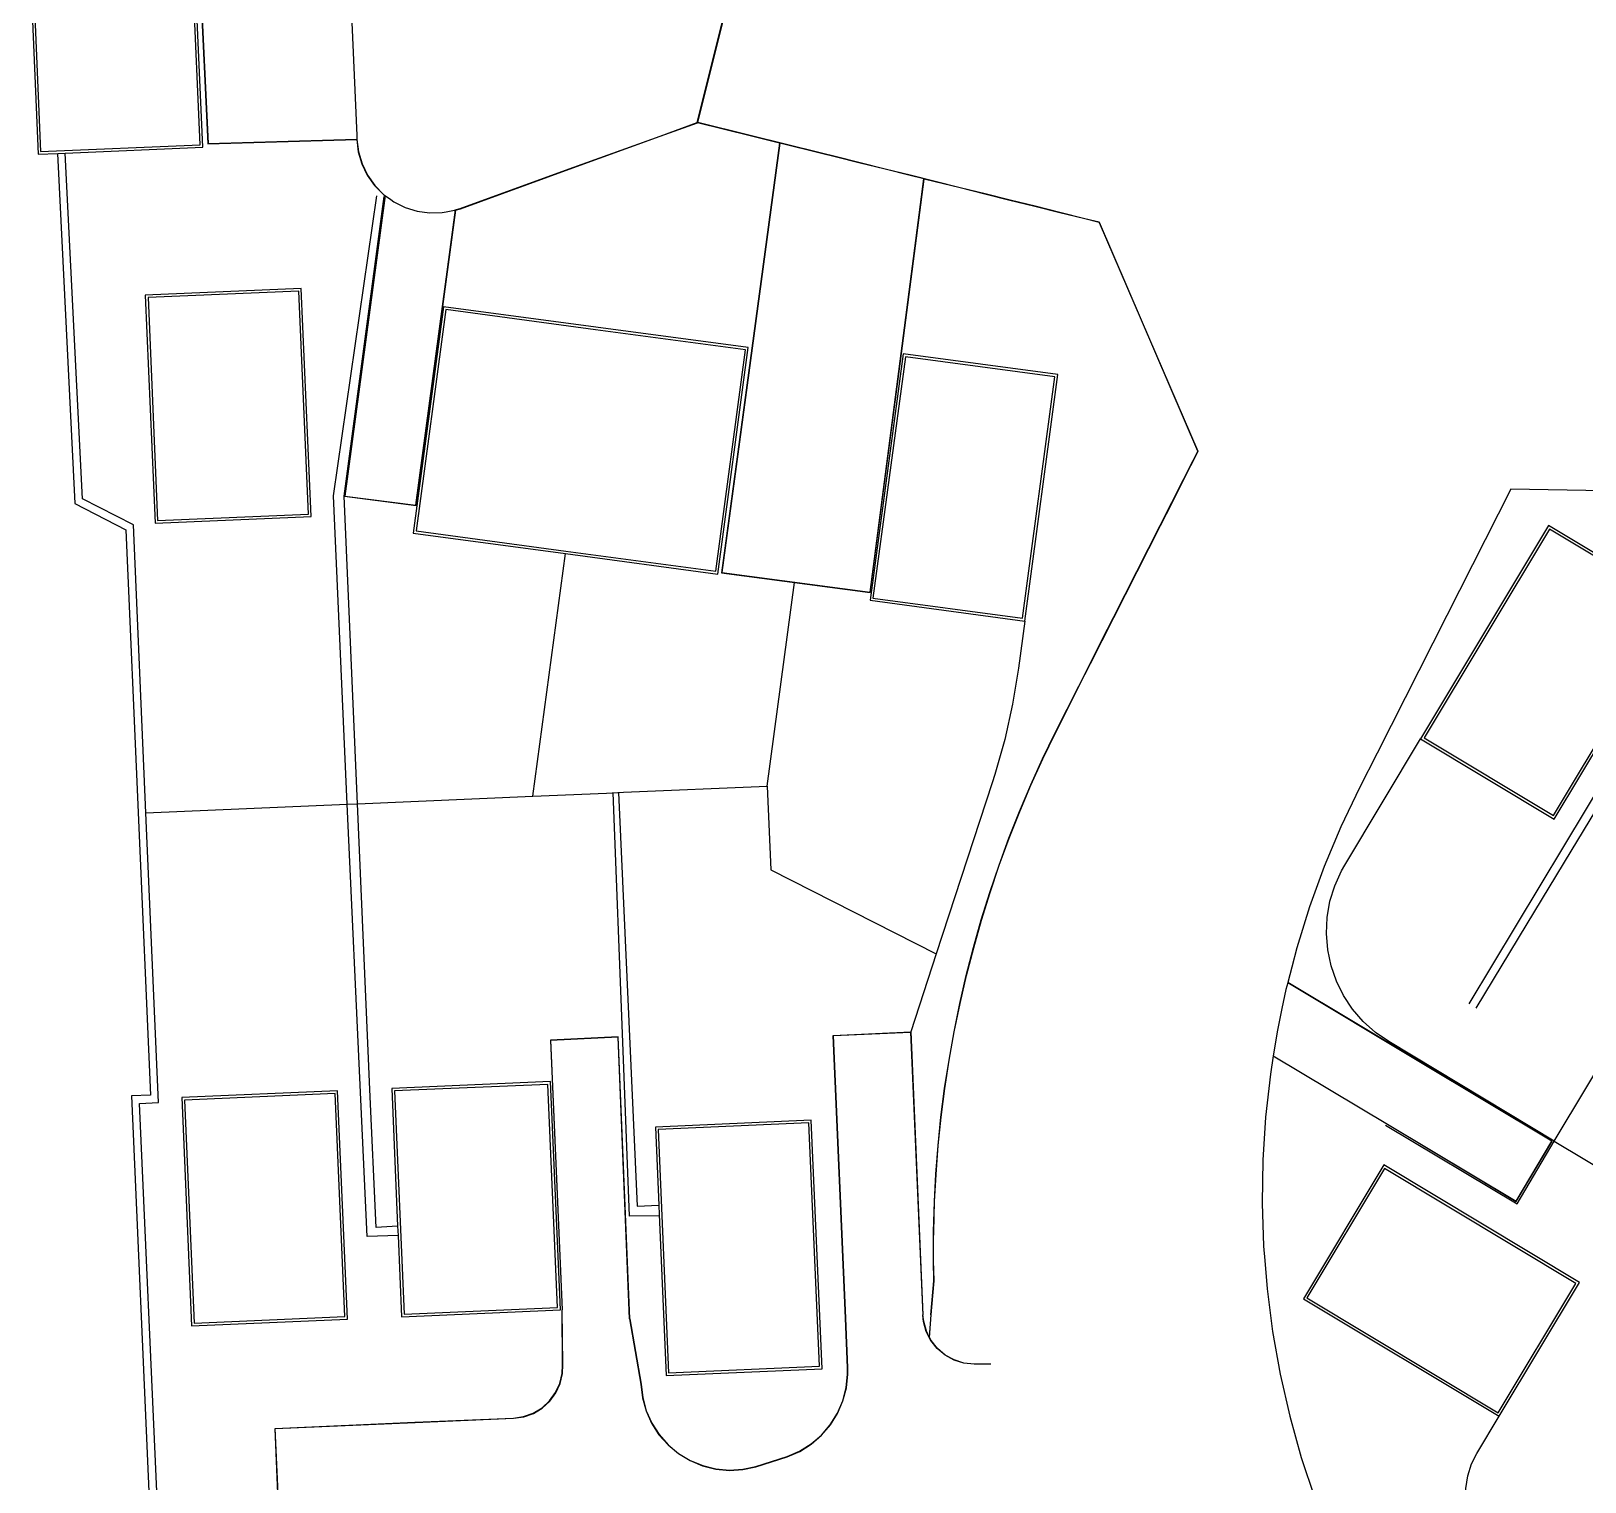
# Model space of a CAD drawing. Header units: metres. Extents: x 359124 to 359455, y 394422 to 394891.
# Drawn here: x 359148.9 to 359209.3, y 394548.9 to 394605.2 of the extents above; entities that cross this region are included whole.
import ezdxf

# ---------------------------------------------------------------- set-up
doc = ezdxf.new("R2010")
doc.units = ezdxf.units.M
for name, color, linetype in [('3D_LINES', 130, 'Continuous'), ('GARAGES FFL', 30, 'Continuous'), ('PLOTS EXTERNAL LEVEL', 3, 'Continuous'), ('PLOTS FFL', 1, 'Continuous')]:
    doc.layers.add(name, color=color, linetype=linetype)

msp = doc.modelspace()

# ---------------------------------------------------------------- linework, layer by layer
at = {"layer": '3D_LINES'}
for points in [[(359161.323, 394607.362, 20.13), (359161.591, 394601.193, 20.4), (359161.597, 394601.048, 20.4), (359161.599, 394601.031, 20.4), (359161.658, 394600.562, 20.444), (359161.797, 394600.093, 20.489), (359162.011, 394599.652, 20.535), (359162.293, 394599.253, 20.58), (359162.637, 394598.904, 20.626), (359162.675, 394598.877, 20.63), (359162.921, 394598.697, 20.63), (359163.033, 394598.616, 20.634), (359163.47, 394598.396, 20.649), (359163.937, 394598.25, 20.665), (359164.422, 394598.183, 20.68), (359164.911, 394598.194, 20.695), (359165.072, 394598.225, 20.7), (359165.392, 394598.286, 20.7), (359165.471, 394598.311, 20.7), (359165.615, 394598.357, 20.712), (359169.848, 394599.889, 20.81), (359173.385, 394601.17, 20.9), (359174.825, 394601.691, 20.9), (359176.471, 394608.291, 20.927)], [(359161.313, 394607.371, 20.133), (359155.509, 394607.119, 19.9), (359155.803, 394600.869, 19.9), (359161.588, 394601.041, 20.4)], [(359161.323, 394607.362, 20.13), (359155.52, 394607.109, 19.9), (359155.813, 394600.879, 19.9), (359161.597, 394601.049, 20.4)], [(359165.443, 394598.291, 20.7), (359165.474, 394598.301, 20.7), (359165.619, 394598.347, 20.712), (359169.851, 394599.88, 20.81), (359173.388, 394601.161, 20.9), (359174.831, 394601.688, 20.94)], [(359161.588, 394601.041, 20.4), (359161.589, 394601.03, 20.4), (359161.648, 394600.56, 20.444), (359161.788, 394600.089, 20.489), (359162.002, 394599.647, 20.535), (359162.286, 394599.246, 20.58), (359162.63, 394598.896, 20.626), (359162.669, 394598.869, 20.63), (359162.683, 394598.858, 20.63)], [(359178.023, 394600.898, 21.02), (359176.946, 394592.928, 21), (359175.767, 394584.197, 21), (359181.554, 394583.432, 21.15), (359182.763, 394592.715, 21.15), (359183.646, 394599.5, 21.164)], [(359178.033, 394600.895, 21.02), (359176.956, 394592.927, 21), (359175.778, 394584.206, 21), (359181.545, 394583.443, 21.15), (359182.753, 394592.717, 21.15), (359183.636, 394599.503, 21.164)], [(359149.958, 394600.491, 18.55), (359150.635, 394586.883, 18.424), (359152.616, 394585.87, 18.404), (359153.569, 394563.896, 18.201), (359152.837, 394563.864, 18.194), (359153.516, 394548.199, 18.05)], [(359153.827, 394548.212, 19.4), (359153.15, 394563.577, 19.1), (359153.881, 394563.609, 19.1), (359153.394, 394574.862, 19.55), (359152.909, 394586.057, 20), (359150.926, 394587.071, 20), (359150.258, 394600.504, 19.5)], [(359168.442, 394575.514, 20.45), (359169.707, 394584.943, 21)], [(359177.55, 394575.908, 20.54), (359178.61, 394583.821, 21.074)], [(359187.557, 394582.321, 21.15), (359187.312, 394580.491, 21.146), (359187.084, 394579.095, 21.143), (359186.778, 394577.715, 21.14), (359186.394, 394576.354, 21.136), (359186.291, 394576.032, 21.136), (359184.113, 394569.384, 21.12), (359183.125, 394566.35, 21)], [(359208.139, 394562.113, 21.4), (359201.707, 394565.977, 21.4), (359201.186, 394566.336, 21.4), (359200.716, 394566.758, 21.4), (359200.302, 394567.236, 21.4), (359199.952, 394567.762, 21.4), (359199.671, 394568.328, 21.4), (359199.464, 394568.926, 21.4), (359199.333, 394569.544, 21.4), (359199.282, 394570.174, 21.4), (359199.311, 394570.806, 21.4), (359199.419, 394571.428, 21.4), (359199.605, 394572.033, 21.4), (359199.866, 394572.609, 21.4), (359199.995, 394572.838, 21.4), (359202.944, 394577.745, 21.45)], [(359153.394, 394574.862, 19.55), (359161.215, 394575.201, 19.55), (359161.62, 394575.218, 20.45), (359168.442, 394575.514, 20.45), (359171.302, 394575.638, 20.45), (359171.961, 394575.666, 20.45), (359177.55, 394575.908, 20.54)], [(359177.55, 394575.908, 20.54), (359177.692, 394572.652, 20.81)], [(359177.692, 394572.652, 20.81), (359184.113, 394569.384, 21.12)], [(359208.139, 394562.113, 21.4), (359213.289, 394570.685, 21.6)], [(359201.586, 394562.724, 21.15), (359206.697, 394559.678, 21.15), (359208.139, 394562.113, 21.4)], [(359208.139, 394562.113, 21.4), (359211.781, 394559.925, 21.4), (359224.686, 394552.172, 21.4), (359229.388, 394549.347, 21.6)], [(359158.525, 394548.418, 19.4), (359158.414, 394550.945, 19.5), (359163.855, 394551.181, 19.83), (359167.685, 394551.346, 20.07), (359168.079, 394551.403, 20.076), (359168.453, 394551.537, 20.082), (359168.793, 394551.743, 20.088), (359169.086, 394552.012, 20.094), (359169.319, 394552.334, 20.1), (359169.484, 394552.695, 20.106), (359169.573, 394553.083, 20.112), (359169.587, 394553.421, 20.118), (359169.57, 394555.55, 20.15)], [(359158.535, 394548.419, 19.4), (359158.424, 394550.935, 19.5), (359163.856, 394551.171, 19.83), (359167.686, 394551.336, 20.07), (359168.081, 394551.393, 20.076), (359168.457, 394551.528, 20.082), (359168.799, 394551.735, 20.088), (359169.093, 394552.005, 20.094), (359169.328, 394552.328, 20.1), (359169.493, 394552.692, 20.106), (359169.583, 394553.081, 20.112), (359169.597, 394553.421, 20.118), (359169.58, 394555.55, 20.15)], [(359172.192, 394555.198, 20.3), (359172.633, 394552.662, 20.3), (359172.696, 394552.137, 20.328), (359172.837, 394551.627, 20.356), (359173.053, 394551.145, 20.383), (359173.34, 394550.7, 20.411), (359173.69, 394550.304, 20.439), (359174.096, 394549.965, 20.467), (359174.548, 394549.691, 20.495), (359175.036, 394549.488, 20.522), (359175.55, 394549.362, 20.55), (359176.076, 394549.314, 20.578), (359176.604, 394549.346, 20.606), (359177.103, 394549.451, 20.633), (359178.326, 394549.84, 20.7), (359178.811, 394550.05, 20.718), (359179.259, 394550.331, 20.735), (359179.66, 394550.676, 20.753), (359180.004, 394551.078, 20.771), (359180.283, 394551.526, 20.789), (359180.492, 394552.012, 20.806), (359180.625, 394552.524, 20.824), (359180.68, 394553.05, 20.842), (359180.678, 394553.299, 20.85)], [(359172.202, 394555.199, 20.3), (359172.643, 394552.663, 20.3), (359172.706, 394552.139, 20.328), (359172.846, 394551.63, 20.356), (359173.062, 394551.149, 20.383), (359173.348, 394550.706, 20.411), (359173.697, 394550.311, 20.439), (359174.101, 394549.973, 20.467), (359174.552, 394549.7, 20.495), (359175.039, 394549.498, 20.522), (359175.551, 394549.372, 20.55), (359176.076, 394549.324, 20.578), (359176.603, 394549.355, 20.606), (359177.101, 394549.461, 20.633), (359178.322, 394549.849, 20.7), (359178.806, 394550.059, 20.718), (359179.253, 394550.339, 20.735), (359179.653, 394550.683, 20.753), (359179.996, 394551.083, 20.771), (359180.274, 394551.531, 20.789), (359180.483, 394552.015, 20.806), (359180.615, 394552.526, 20.824), (359180.67, 394553.05, 20.842), (359180.668, 394553.299, 20.85)], [(359186.241, 394553.435, 21.021), (359185.59, 394553.437, 21.044), (359185.193, 394553.477, 21.058), (359184.811, 394553.595, 21.072), (359184.46, 394553.786, 21.086), (359184.155, 394554.044, 21.1), (359183.907, 394554.357, 21.114), (359183.726, 394554.713, 21.128), (359183.619, 394555.098, 21.142), (359183.59, 394555.341, 21.15)], [(359183.847, 394554.496, 21.119), (359183.735, 394554.717, 21.128), (359183.629, 394555.1, 21.142), (359183.6, 394555.352, 21.15)], [(359206.579, 394544.813, 21.35), (359205.566, 394546.253, 21.35), (359205.215, 394546.753, 21.345), (359204.976, 394547.18, 21.34), (359204.809, 394547.64, 21.336), (359204.719, 394548.121, 21.332), (359204.709, 394548.611, 21.327), (359204.778, 394549.095, 21.323), (359204.925, 394549.562, 21.319), (359205.132, 394549.974, 21.315), (359205.997, 394551.414, 21.3)]]:
    msp.add_polyline3d(points, dxfattribs=at)
at = {"layer": '3D_LINES', "linetype": 'Continuous', "lineweight": -3}
for points in [[(359178.023, 394600.898, 21.02), (359176.881, 394601.182, 20.99), (359174.831, 394601.688, 20.94), (359174.834, 394601.701, 20.94), (359176.479, 394608.299, 20.928)], [(359179.656, 394600.492, 21.062), (359178.033, 394600.895, 21.02)], [(359190.445, 394597.81, 21.34), (359194.283, 394588.918, 21.508)], [(359215.488, 394589.022, 21.828), (359214.463, 394587.308, 21.86), (359206.453, 394587.447, 21.59), (359203.963, 394582.534, 21.54), (359201.255, 394577.192, 21.47), (359200.568, 394575.835, 21.47)], [(359200.568, 394575.836, 21.47), (359199.847, 394574.326, 21.44), (359199.2, 394572.783, 21.41), (359198.627, 394571.212, 21.38), (359198.13, 394569.615, 21.35), (359197.938, 394568.874, 21.35), (359197.782, 394568.273, 21.346)], [(359197.779, 394568.264, 21.346), (359197.71, 394567.996, 21.345), (359197.557, 394567.265, 21.34), (359197.367, 394566.358, 21.324), (359197.242, 394565.571, 21.31), (359197.219, 394565.428, 21.308)], [(359197.217, 394565.419, 21.308), (359197.104, 394564.706, 21.298), (359196.919, 394563.044, 21.276), (359196.814, 394561.374, 21.253), (359196.789, 394559.702, 21.23), (359196.844, 394558.03, 21.208), (359196.89, 394557.47, 21.2), (359196.979, 394556.363, 21.188), (359197.194, 394554.704, 21.17), (359197.487, 394553.057, 21.152), (359197.859, 394551.426, 21.134), (359198.308, 394549.815, 21.116), (359198.834, 394548.227, 21.098), (359199.098, 394547.54, 21.09), (359199.435, 394546.666, 21.086), (359200.11, 394545.136, 21.078), (359200.857, 394543.639, 21.07), (359200.868, 394543.619, 21.07)], [(359183.913, 394555.36, 21.112), (359183.847, 394554.496, 21.093)]]:
    msp.add_polyline3d(points, dxfattribs=at)
at = {"layer": '3D_LINES', "ltscale": 0.1}
for points in [[(359186.24, 394553.445, 21.021), (359185.591, 394553.447, 21.044), (359185.195, 394553.486, 21.058), (359184.815, 394553.604, 21.072), (359184.466, 394553.795, 21.086), (359184.162, 394554.051, 21.1), (359183.915, 394554.362, 21.114), (359183.858, 394554.475, 21.118), (359183.856, 394554.483, 21.093), (359183.923, 394555.36, 21.112), (359184.032, 394556.679, 21.109), (359184.015, 394557.466, 21.117), (359184.016, 394558.313, 21.127), (359184.019, 394558.584, 21.13), (359184.053, 394559.766, 21.143), (359184.109, 394560.818, 21.155), (359184.196, 394561.933, 21.167), (359184.311, 394563.045, 21.18), (359184.453, 394564.154, 21.192), (359184.623, 394565.259, 21.205), (359184.82, 394566.359, 21.217), (359185.044, 394567.455, 21.23), (359185.295, 394568.544, 21.242), (359185.574, 394569.627, 21.255), (359185.879, 394570.702, 21.267), (359186.211, 394571.77, 21.28), (359186.569, 394572.829, 21.292), (359186.953, 394573.879, 21.305), (359187.364, 394574.919, 21.317), (359187.8, 394575.948, 21.33), (359188.261, 394576.966, 21.342), (359188.748, 394577.973, 21.355), (359189.213, 394578.892, 21.367), (359189.665, 394579.784, 21.38), (359190.117, 394580.676, 21.392), (359190.569, 394581.568, 21.405), (359191.021, 394582.46, 21.417), (359191.473, 394583.352, 21.43), (359191.925, 394584.244, 21.442), (359192.378, 394585.136, 21.455), (359192.83, 394586.028, 21.467), (359193.282, 394586.92, 21.48), (359193.734, 394587.812, 21.492), (359194.293, 394588.921, 21.508), (359194.289, 394588.929, 21.508), (359190.457, 394597.807, 21.34), (359190.452, 394597.819, 21.34), (359189.897, 394597.957, 21.326), (359188.926, 394598.198, 21.301), (359187.956, 394598.439, 21.276), (359186.985, 394598.681, 21.251), (359186.015, 394598.922, 21.226), (359185.044, 394599.163, 21.201), (359184.074, 394599.404, 21.176), (359183.103, 394599.645, 21.151), (359182.133, 394599.887, 21.126), (359181.162, 394600.128, 21.101), (359180.192, 394600.369, 21.076), (359179.658, 394600.502, 21.062), (359176.883, 394601.191, 20.99), (359174.844, 394601.698, 20.94), (359176.489, 394608.297, 20.928)], [(359183.636, 394599.503, 21.164), (359183.101, 394599.636, 21.151), (359182.131, 394599.877, 21.126), (359181.16, 394600.118, 21.101), (359180.19, 394600.359, 21.076), (359179.656, 394600.492, 21.062)], [(359190.445, 394597.81, 21.34), (359189.894, 394597.947, 21.326), (359188.924, 394598.188, 21.301), (359187.953, 394598.43, 21.276), (359186.983, 394598.671, 21.251), (359186.012, 394598.912, 21.226), (359185.042, 394599.153, 21.201), (359184.072, 394599.394, 21.176), (359183.646, 394599.5, 21.165)], [(359194.1, 394588.557, 21.503), (359194.177, 394588.708, 21.505), (359194.283, 394588.918, 21.508)], [(359184.043, 394559.767, 21.143), (359184.1, 394560.819, 21.155), (359184.186, 394561.934, 21.167), (359184.301, 394563.046, 21.18), (359184.443, 394564.155, 21.192), (359184.613, 394565.261, 21.205), (359184.81, 394566.361, 21.217), (359185.034, 394567.457, 21.23), (359185.285, 394568.546, 21.242), (359185.564, 394569.629, 21.255), (359185.869, 394570.705, 21.267), (359186.201, 394571.773, 21.28), (359186.559, 394572.832, 21.292), (359186.944, 394573.882, 21.305), (359187.354, 394574.923, 21.317), (359187.791, 394575.952, 21.33), (359188.252, 394576.971, 21.342), (359188.739, 394577.977, 21.355), (359189.204, 394578.896, 21.367), (359189.656, 394579.788, 21.38), (359190.108, 394580.68, 21.392), (359190.56, 394581.572, 21.405), (359191.012, 394582.464, 21.417), (359191.464, 394583.356, 21.43), (359191.917, 394584.248, 21.442), (359192.369, 394585.14, 21.455), (359192.821, 394586.032, 21.467), (359193.273, 394586.924, 21.48), (359193.725, 394587.816, 21.492), (359194.1, 394588.557, 21.503)], [(359184.006, 394558.313, 21.127), (359184.009, 394558.585, 21.13), (359184.043, 394559.766, 21.143)], [(359183.913, 394555.36, 21.112), (359184.022, 394556.678, 21.109), (359184.005, 394557.466, 21.117), (359184.006, 394558.313, 21.127)]]:
    msp.add_polyline3d(points, dxfattribs=at)
at = {"layer": '3D_LINES', "linetype": 'Continuous'}
for points in [[(359161.215, 394575.201, 19.55), (359160.683, 394587.192, 20), (359162.37, 394598.851, 20.63)], [(359161.62, 394575.218, 20.45), (359161.102, 394587.172, 20.85), (359162.654, 394598.826, 20.63)], [(359162.683, 394598.858, 20.63), (359162.202, 394595.278, 20.85), (359161.113, 394587.17, 20.85), (359163.903, 394586.809, 21), (359164.94, 394594.54, 21), (359165.443, 394598.291, 20.7)], [(359162.693, 394598.863, 20.63), (359162.212, 394595.277, 20.85), (359161.124, 394587.179, 20.85), (359163.894, 394586.82, 21), (359164.93, 394594.541, 21), (359165.434, 394598.299, 20.7)], [(359204.83, 394567.444, 21.4), (359208.51, 394573.561, 21.45), (359213.835, 394582.41, 21.45), (359213.725, 394582.485, 21.45), (359214.94, 394584.509, 21.45)], [(359205.106, 394567.276, 21.4), (359207.086, 394570.548, 21.6), (359208.802, 394573.383, 21.6), (359213.108, 394580.496, 21.6), (359214.161, 394582.237, 21.554)], [(359173.35, 394559.204, 20.4), (359172.187, 394559.194, 20.4), (359171.93, 394565.957, 20.3), (359171.562, 394575.649, 20.45)], [(359171.76, 394575.658, 20.45), (359172.485, 394559.584, 20.85), (359173.332, 394559.62, 20.85)], [(359163.196, 394558.441, 19.55), (359161.996, 394558.408, 19.1), (359161.749, 394563.726, 19.1), (359161.215, 394575.201, 19.55)], [(359163.181, 394558.798, 20.15), (359162.341, 394558.757, 20.15), (359162.106, 394564.115, 20.15), (359161.62, 394575.218, 20.45)], [(359197.217, 394565.419, 21.308), (359201.652, 394562.764, 21.15), (359206.664, 394559.765, 21.15), (359208.06, 394562.106, 21.4), (359202.887, 394565.213, 21.4), (359197.782, 394568.273, 21.346)], [(359197.219, 394565.428, 21.308), (359201.657, 394562.773, 21.15), (359206.661, 394559.779, 21.15), (359208.046, 394562.103, 21.4), (359202.882, 394565.204, 21.4), (359197.779, 394568.264, 21.346)], [(359172.202, 394555.198, 20.3), (359171.757, 394566.162, 20.3), (359169.116, 394566.03, 20.15), (359169.57, 394555.553, 20.15)], [(359172.192, 394555.198, 20.3), (359171.747, 394566.151, 20.3), (359169.126, 394566.021, 20.15), (359169.58, 394555.554, 20.15)], [(359180.668, 394553.298, 20.85), (359180.592, 394555.229, 21), (359180.11, 394566.217, 20.85), (359183.125, 394566.35, 21), (359183.6, 394555.352, 21.15)], [(359180.678, 394553.299, 20.85), (359180.602, 394555.229, 21), (359180.121, 394566.208, 20.85), (359183.115, 394566.339, 21), (359183.59, 394555.341, 21.15)]]:
    msp.add_polyline3d(points, dxfattribs=at)
at = {"layer": 'GARAGES FFL', "linetype": 'Continuous', "elevation": 19.9}
msp.add_lwpolyline([(359155.232, 394607.035), (359149.036, 394606.766), (359149.304, 394600.563), (359155.501, 394600.832)], close=True, dxfattribs=at)
at = {"layer": 'PLOTS EXTERNAL LEVEL', "linetype": 'Continuous'}
for points in [[(359155.327, 394607.139, 19.9), (359148.931, 394606.862, 18.55), (359149.209, 394600.459, 18.55), (359149.965, 394600.492, 18.55), (359150.258, 394600.504, 19.5), (359155.605, 394600.736, 19.9), (359155.327, 394607.139, 19.9)], [(359159.432, 394595.251, 20), (359153.372, 394594.989, 20), (359153.757, 394586.119, 20), (359159.816, 394586.382, 20), (359159.432, 394595.251, 20)], [(359176.81, 394592.947, 21), (359170.888, 394593.742, 21), (359164.966, 394594.536, 21), (359163.785, 394585.738, 21), (359169.707, 394584.943, 21), (359175.629, 394584.148, 21), (359176.81, 394592.947, 21)], [(359188.842, 394591.9, 21.15), (359182.831, 394592.706, 21.15), (359181.546, 394583.127, 21.15), (359187.557, 394582.321, 21.15), (359188.842, 394591.9, 21.15)], [(359213.12, 394582.907, 21.45), (359207.921, 394586.03, 21.45), (359202.944, 394577.745, 21.45), (359208.143, 394574.622, 21.45), (359213.12, 394582.907, 21.45)], [(359160.848, 394564.061, 19.1), (359154.789, 394563.799, 19.1), (359155.173, 394554.929, 19.1), (359161.233, 394555.192, 19.1), (359160.848, 394564.061, 19.1)], [(359169.121, 394564.42, 20.15), (359162.949, 394564.152, 20.15), (359163.181, 394558.798, 20.15), (359163.196, 394558.441, 19.55), (359163.333, 394555.283, 19.55), (359169.505, 394555.55, 20.15), (359169.121, 394564.42, 20.15)], [(359179.26, 394562.919, 20.85), (359173.201, 394562.657, 20.85), (359173.332, 394559.62, 20.85), (359173.348, 394559.252, 20.4), (359173.619, 394553.001, 20.4), (359179.678, 394553.264, 20.85), (359179.26, 394562.919, 20.85)], [(359209.12, 394556.613, 21.3), (359201.51, 394561.185, 21.3), (359198.387, 394555.986, 21.3), (359205.997, 394551.414, 21.3), (359209.12, 394556.613, 21.3)]]:
    msp.add_polyline3d(points, close=True, dxfattribs=at)
at = {"layer": 'PLOTS FFL', "linetype": 'Continuous'}
for points, elevation in [([(359159.336, 394595.147), (359153.477, 394594.893), (359153.852, 394586.224), (359159.712, 394586.478)], 20.15), ([(359176.697, 394592.861), (359170.875, 394593.642), (359165.052, 394594.424), (359163.898, 394585.823), (359169.721, 394585.042), (359175.543, 394584.261)], 21.15), ([(359188.73, 394591.814), (359182.917, 394592.594), (359181.658, 394583.213), (359187.471, 394582.433)], 21.3), ([(359212.983, 394582.873), (359207.955, 394585.893), (359203.081, 394577.78), (359208.109, 394574.759)], 21.6), ([(359169.025, 394564.315), (359163.053, 394564.057), (359163.429, 394555.387), (359169.401, 394555.646)], 20.3), ([(359160.753, 394563.957), (359154.893, 394563.703), (359155.269, 394555.034), (359161.129, 394555.288)], 19.25), ([(359179.164, 394562.815), (359173.305, 394562.561), (359173.715, 394553.105), (359179.574, 394553.359)], 21), ([(359208.983, 394556.579), (359201.545, 394561.048), (359198.524, 394556.02), (359205.963, 394551.552)], 21.45)]:
    msp.add_lwpolyline(points, close=True, dxfattribs=dict(at, elevation=elevation))

doc.saveas('drawing.dxf')
